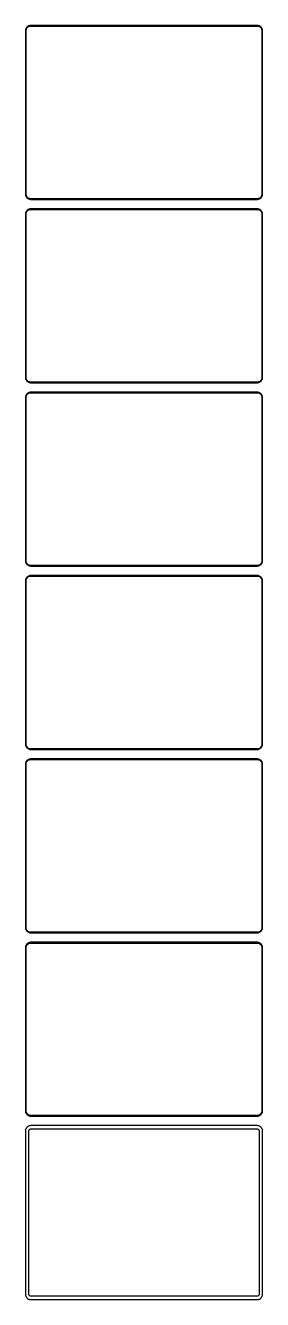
# Model space of a CAD drawing. Header units: metres. Extents: x -112 to 112, y 2528 to 5128.
# Drawn here: x -112 to 112, y 2528 to 3736 of the extents above; entities that cross this region are included whole.
import ezdxf

# ---------------------------------------------------------------- set-up
doc = ezdxf.new("R2010")
doc.units = ezdxf.units.M

msp = doc.modelspace()

# ---------------------------------------------------------------- linework, layer by layer
for p, q in [((-109.629, 3736.02), (-110.179, 3735.72)), ((-109.045, 3736.26), (-109.629, 3736.02)), ((-109.272, 3735.55), (-108.718, 3735.77)), ((-108.437, 3736.41), (-109.045, 3736.26)), ((-108.718, 3735.77), (-108.14, 3735.92)), ((-107.814, 3736.49), (-108.437, 3736.41)), ((-108.14, 3735.92), (-107.548, 3735.99)), ((107.814, 3736.49), (-107.814, 3736.49)), ((-107.548, 3735.99), (107.548, 3735.99)), ((107.548, 3735.99), (108.14, 3735.92)), ((108.437, 3736.41), (107.814, 3736.49)), ((108.14, 3735.92), (108.718, 3735.77)), ((109.045, 3736.26), (108.437, 3736.41)), ((108.718, 3735.77), (109.272, 3735.55)), ((109.629, 3736.02), (109.045, 3736.26)), ((110.179, 3735.72), (109.629, 3736.02)), ((-112.461, 3732.13), (-112.5, 3731.5)), ((-112.5, 3731.5), (-112.5, 3576.5)), ((-112.343, 3732.74), (-112.461, 3732.13)), ((-112.149, 3733.34), (-112.343, 3732.74)), ((-111.882, 3733.91), (-112.149, 3733.34)), ((-112, 3731.25), (-111.963, 3731.85)), ((-112, 3576.75), (-112, 3731.25)), ((-111.963, 3731.85), (-111.851, 3732.43)), ((-111.545, 3734.44), (-111.882, 3733.91)), ((-111.851, 3732.43), (-111.666, 3733)), ((-111.666, 3733), (-111.412, 3733.54)), ((-111.145, 3734.92), (-111.545, 3734.44)), ((-111.412, 3733.54), (-111.093, 3734.04)), ((-110.687, 3735.35), (-111.145, 3734.92)), ((-111.093, 3734.04), (-110.713, 3734.5)), ((-110.713, 3734.5), (-110.278, 3734.91)), ((-110.179, 3735.72), (-110.687, 3735.35)), ((-110.278, 3734.91), (-109.795, 3735.26)), ((-109.795, 3735.26), (-109.272, 3735.55)), ((109.272, 3735.55), (109.795, 3735.26)), ((109.795, 3735.26), (110.278, 3734.91)), ((110.687, 3735.35), (110.179, 3735.72)), ((110.278, 3734.91), (110.713, 3734.5)), ((111.145, 3734.92), (110.687, 3735.35)), ((110.713, 3734.5), (111.093, 3734.04)), ((111.093, 3734.04), (111.412, 3733.54)), ((111.545, 3734.44), (111.145, 3734.92)), ((111.412, 3733.54), (111.666, 3733)), ((111.882, 3733.91), (111.545, 3734.44)), ((111.666, 3733), (111.851, 3732.43)), ((111.851, 3732.43), (111.963, 3731.85)), ((112.149, 3733.34), (111.882, 3733.91)), ((111.963, 3731.85), (112, 3731.25)), ((112, 3731.25), (112, 3576.75)), ((112.343, 3732.74), (112.149, 3733.34)), ((112.461, 3732.13), (112.343, 3732.74)), ((112.5, 3731.5), (112.461, 3732.13)), ((112.5, 3576.5), (112.5, 3731.5)), ((-112.5, 3576.5), (-112.461, 3575.87)), ((-112.461, 3575.87), (-112.343, 3575.26)), ((-112.343, 3575.26), (-112.149, 3574.66)), ((-112.149, 3574.66), (-111.882, 3574.09)), ((-111.963, 3576.15), (-112, 3576.75)), ((-111.851, 3575.57), (-111.963, 3576.15)), ((-111.882, 3574.09), (-111.545, 3573.56)), ((-111.666, 3575), (-111.851, 3575.57)), ((-111.412, 3574.46), (-111.666, 3575)), ((-111.545, 3573.56), (-111.145, 3573.08)), ((-111.093, 3573.96), (-111.412, 3574.46)), ((-111.145, 3573.08), (-110.687, 3572.65)), ((-110.713, 3573.5), (-111.093, 3573.96)), ((-110.278, 3573.09), (-110.713, 3573.5)), ((-110.687, 3572.65), (-110.179, 3572.28)), ((-109.795, 3572.74), (-110.278, 3573.09)), ((-110.179, 3572.28), (-109.629, 3571.98)), ((-109.272, 3572.45), (-109.795, 3572.74)), ((-109.629, 3571.98), (-109.045, 3571.74)), ((-108.718, 3572.23), (-109.272, 3572.45)), ((-109.045, 3571.74), (-108.437, 3571.59)), ((-108.14, 3572.08), (-108.718, 3572.23)), ((-108.437, 3571.59), (-107.814, 3571.51)), ((-107.548, 3572.01), (-108.14, 3572.08)), ((-107.814, 3571.51), (107.814, 3571.51)), ((107.548, 3572.01), (-107.548, 3572.01)), ((108.14, 3572.08), (107.548, 3572.01)), ((107.814, 3571.51), (108.437, 3571.59)), ((108.718, 3572.23), (108.14, 3572.08)), ((108.437, 3571.59), (109.045, 3571.74)), ((109.272, 3572.45), (108.718, 3572.23)), ((109.045, 3571.74), (109.629, 3571.98)), ((109.795, 3572.74), (109.272, 3572.45)), ((109.629, 3571.98), (110.179, 3572.28)), ((110.278, 3573.09), (109.795, 3572.74)), ((110.179, 3572.28), (110.687, 3572.65)), ((110.713, 3573.5), (110.278, 3573.09)), ((110.687, 3572.65), (111.145, 3573.08)), ((111.093, 3573.96), (110.713, 3573.5)), ((111.412, 3574.46), (111.093, 3573.96)), ((111.145, 3573.08), (111.545, 3573.56)), ((111.666, 3575), (111.412, 3574.46)), ((111.545, 3573.56), (111.882, 3574.09)), ((111.851, 3575.57), (111.666, 3575)), ((111.963, 3576.15), (111.851, 3575.57)), ((111.882, 3574.09), (112.149, 3574.66)), ((112, 3576.75), (111.963, 3576.15)), ((112.149, 3574.66), (112.343, 3575.26)), ((112.343, 3575.26), (112.461, 3575.87)), ((112.461, 3575.87), (112.5, 3576.5)), ((-112.461, 3558.13), (-112.5, 3557.5)), ((-112.5, 3557.5), (-112.5, 3402.5)), ((-112.343, 3558.74), (-112.461, 3558.13)), ((-112.149, 3559.34), (-112.343, 3558.74)), ((-111.882, 3559.91), (-112.149, 3559.34)), ((-112, 3557.25), (-111.963, 3557.85)), ((-112, 3402.75), (-112, 3557.25)), ((-111.963, 3557.85), (-111.851, 3558.43)), ((-111.545, 3560.44), (-111.882, 3559.91)), ((-111.851, 3558.43), (-111.666, 3559)), ((-111.666, 3559), (-111.412, 3559.54)), ((-111.145, 3560.92), (-111.545, 3560.44)), ((-111.412, 3559.54), (-111.093, 3560.04)), ((-110.687, 3561.35), (-111.145, 3560.92)), ((-111.093, 3560.04), (-110.713, 3560.5)), ((-110.713, 3560.5), (-110.278, 3560.91)), ((-110.179, 3561.72), (-110.687, 3561.35)), ((-110.278, 3560.91), (-109.795, 3561.26)), ((-109.629, 3562.02), (-110.179, 3561.72)), ((-109.795, 3561.26), (-109.272, 3561.55)), ((-109.045, 3562.26), (-109.629, 3562.02)), ((-109.272, 3561.55), (-108.718, 3561.77)), ((-108.437, 3562.41), (-109.045, 3562.26)), ((-108.718, 3561.77), (-108.14, 3561.92)), ((-107.814, 3562.49), (-108.437, 3562.41)), ((-108.14, 3561.92), (-107.548, 3561.99)), ((107.814, 3562.49), (-107.814, 3562.49)), ((-107.548, 3561.99), (107.548, 3561.99)), ((107.548, 3561.99), (108.14, 3561.92)), ((108.437, 3562.41), (107.814, 3562.49)), ((108.14, 3561.92), (108.718, 3561.77)), ((109.045, 3562.26), (108.437, 3562.41)), ((108.718, 3561.77), (109.272, 3561.55)), ((109.629, 3562.02), (109.045, 3562.26)), ((109.272, 3561.55), (109.795, 3561.26)), ((110.179, 3561.72), (109.629, 3562.02)), ((109.795, 3561.26), (110.278, 3560.91)), ((110.687, 3561.35), (110.179, 3561.72)), ((110.278, 3560.91), (110.713, 3560.5)), ((111.145, 3560.92), (110.687, 3561.35)), ((110.713, 3560.5), (111.093, 3560.04)), ((111.093, 3560.04), (111.412, 3559.54)), ((111.545, 3560.44), (111.145, 3560.92)), ((111.412, 3559.54), (111.666, 3559)), ((111.882, 3559.91), (111.545, 3560.44)), ((111.666, 3559), (111.851, 3558.43)), ((111.851, 3558.43), (111.963, 3557.85)), ((112.149, 3559.34), (111.882, 3559.91)), ((111.963, 3557.85), (112, 3557.25)), ((112, 3557.25), (112, 3402.75)), ((112.343, 3558.74), (112.149, 3559.34)), ((112.461, 3558.13), (112.343, 3558.74)), ((112.5, 3557.5), (112.461, 3558.13)), ((112.5, 3402.5), (112.5, 3557.5)), ((-112.5, 3402.5), (-112.461, 3401.87)), ((-112.461, 3401.87), (-112.343, 3401.26)), ((-112.343, 3401.26), (-112.149, 3400.66)), ((-112.149, 3400.66), (-111.882, 3400.09)), ((-111.963, 3402.15), (-112, 3402.75)), ((-111.851, 3401.57), (-111.963, 3402.15)), ((-111.882, 3400.09), (-111.545, 3399.56)), ((-111.666, 3401), (-111.851, 3401.57)), ((-111.412, 3400.46), (-111.666, 3401)), ((-111.545, 3399.56), (-111.145, 3399.08)), ((-111.093, 3399.96), (-111.412, 3400.46)), ((-111.145, 3399.08), (-110.687, 3398.65)), ((-110.713, 3399.5), (-111.093, 3399.96)), ((-110.278, 3399.09), (-110.713, 3399.5)), ((-110.687, 3398.65), (-110.179, 3398.28)), ((-109.795, 3398.74), (-110.278, 3399.09)), ((-110.179, 3398.28), (-109.629, 3397.98)), ((-109.272, 3398.45), (-109.795, 3398.74)), ((-109.629, 3397.98), (-109.045, 3397.74)), ((-108.718, 3398.23), (-109.272, 3398.45)), ((-109.045, 3397.74), (-108.437, 3397.59)), ((-108.14, 3398.08), (-108.718, 3398.23)), ((-108.437, 3397.59), (-107.814, 3397.51)), ((-107.548, 3398.01), (-108.14, 3398.08)), ((-107.814, 3397.51), (107.814, 3397.51)), ((107.548, 3398.01), (-107.548, 3398.01)), ((108.14, 3398.08), (107.548, 3398.01)), ((107.814, 3397.51), (108.437, 3397.59)), ((108.718, 3398.23), (108.14, 3398.08)), ((108.437, 3397.59), (109.045, 3397.74)), ((109.272, 3398.45), (108.718, 3398.23)), ((109.045, 3397.74), (109.629, 3397.98)), ((109.795, 3398.74), (109.272, 3398.45)), ((109.629, 3397.98), (110.179, 3398.28)), ((110.278, 3399.09), (109.795, 3398.74)), ((110.179, 3398.28), (110.687, 3398.65)), ((110.713, 3399.5), (110.278, 3399.09)), ((110.687, 3398.65), (111.145, 3399.08)), ((111.093, 3399.96), (110.713, 3399.5)), ((111.412, 3400.46), (111.093, 3399.96)), ((111.145, 3399.08), (111.545, 3399.56)), ((111.666, 3401), (111.412, 3400.46)), ((111.545, 3399.56), (111.882, 3400.09)), ((111.851, 3401.57), (111.666, 3401)), ((111.963, 3402.15), (111.851, 3401.57)), ((111.882, 3400.09), (112.149, 3400.66)), ((112, 3402.75), (111.963, 3402.15)), ((112.149, 3400.66), (112.343, 3401.26)), ((112.343, 3401.26), (112.461, 3401.87)), ((112.461, 3401.87), (112.5, 3402.5)), ((-112.149, 3385.34), (-112.343, 3384.74)), ((-111.882, 3385.91), (-112.149, 3385.34)), ((-111.545, 3386.44), (-111.882, 3385.91)), ((-111.666, 3385), (-111.412, 3385.54)), ((-111.145, 3386.92), (-111.545, 3386.44)), ((-111.412, 3385.54), (-111.093, 3386.04)), ((-110.687, 3387.35), (-111.145, 3386.92)), ((-111.093, 3386.04), (-110.713, 3386.5)), ((-110.713, 3386.5), (-110.278, 3386.91)), ((-110.179, 3387.72), (-110.687, 3387.35)), ((-110.278, 3386.91), (-109.795, 3387.26)), ((-109.629, 3388.02), (-110.179, 3387.72)), ((-109.795, 3387.26), (-109.272, 3387.55)), ((-109.045, 3388.26), (-109.629, 3388.02)), ((-109.272, 3387.55), (-108.718, 3387.77)), ((-108.437, 3388.41), (-109.045, 3388.26)), ((-108.718, 3387.77), (-108.14, 3387.92)), ((-107.814, 3388.49), (-108.437, 3388.41)), ((-108.14, 3387.92), (-107.548, 3387.99)), ((107.814, 3388.49), (-107.814, 3388.49)), ((-107.548, 3387.99), (107.548, 3387.99)), ((107.548, 3387.99), (108.14, 3387.92)), ((108.437, 3388.41), (107.814, 3388.49)), ((108.14, 3387.92), (108.718, 3387.77)), ((109.045, 3388.26), (108.437, 3388.41)), ((108.718, 3387.77), (109.272, 3387.55)), ((109.629, 3388.02), (109.045, 3388.26)), ((109.272, 3387.55), (109.795, 3387.26)), ((110.179, 3387.72), (109.629, 3388.02)), ((109.795, 3387.26), (110.278, 3386.91)), ((110.687, 3387.35), (110.179, 3387.72)), ((110.278, 3386.91), (110.713, 3386.5)), ((111.145, 3386.92), (110.687, 3387.35)), ((110.713, 3386.5), (111.093, 3386.04)), ((111.093, 3386.04), (111.412, 3385.54)), ((111.545, 3386.44), (111.145, 3386.92)), ((111.412, 3385.54), (111.666, 3385)), ((111.882, 3385.91), (111.545, 3386.44)), ((112.149, 3385.34), (111.882, 3385.91)), ((112.343, 3384.74), (112.149, 3385.34)), ((-112.461, 3384.13), (-112.5, 3383.5)), ((-112.5, 3383.5), (-112.5, 3228.5)), ((-112.343, 3384.74), (-112.461, 3384.13)), ((-112, 3383.25), (-111.963, 3383.85)), ((-112, 3228.75), (-112, 3383.25)), ((-111.963, 3383.85), (-111.851, 3384.43)), ((-111.851, 3384.43), (-111.666, 3385)), ((111.666, 3385), (111.851, 3384.43)), ((111.851, 3384.43), (111.963, 3383.85)), ((111.963, 3383.85), (112, 3383.25)), ((112, 3383.25), (112, 3228.75)), ((112.461, 3384.13), (112.343, 3384.74)), ((112.5, 3383.5), (112.461, 3384.13)), ((112.5, 3228.5), (112.5, 3383.5)), ((-112.5, 3228.5), (-112.461, 3227.87)), ((-111.963, 3228.15), (-112, 3228.75)), ((-111.851, 3227.57), (-111.963, 3228.15)), ((111.963, 3228.15), (111.851, 3227.57)), ((112, 3228.75), (111.963, 3228.15)), ((112.461, 3227.87), (112.5, 3228.5)), ((-112.461, 3227.87), (-112.343, 3227.26)), ((-112.343, 3227.26), (-112.149, 3226.66)), ((-112.149, 3226.66), (-111.882, 3226.09)), ((-111.882, 3226.09), (-111.545, 3225.56)), ((-111.666, 3227), (-111.851, 3227.57)), ((-111.412, 3226.46), (-111.666, 3227)), ((-111.545, 3225.56), (-111.145, 3225.08)), ((-111.093, 3225.96), (-111.412, 3226.46)), ((-111.145, 3225.08), (-110.687, 3224.65)), ((-110.713, 3225.5), (-111.093, 3225.96)), ((-110.278, 3225.09), (-110.713, 3225.5)), ((-110.687, 3224.65), (-110.179, 3224.28)), ((-109.795, 3224.74), (-110.278, 3225.09)), ((-110.179, 3224.28), (-109.629, 3223.98)), ((-109.272, 3224.45), (-109.795, 3224.74)), ((-109.629, 3223.98), (-109.045, 3223.74)), ((-108.718, 3224.23), (-109.272, 3224.45)), ((-109.045, 3223.74), (-108.437, 3223.59)), ((-108.14, 3224.08), (-108.718, 3224.23)), ((-108.437, 3223.59), (-107.814, 3223.51)), ((-107.548, 3224.01), (-108.14, 3224.08)), ((-107.814, 3223.51), (107.814, 3223.51)), ((107.548, 3224.01), (-107.548, 3224.01)), ((108.14, 3224.08), (107.548, 3224.01)), ((107.814, 3223.51), (108.437, 3223.59)), ((108.718, 3224.23), (108.14, 3224.08)), ((108.437, 3223.59), (109.045, 3223.74)), ((109.272, 3224.45), (108.718, 3224.23)), ((109.045, 3223.74), (109.629, 3223.98)), ((109.795, 3224.74), (109.272, 3224.45)), ((109.629, 3223.98), (110.179, 3224.28)), ((110.278, 3225.09), (109.795, 3224.74)), ((110.179, 3224.28), (110.687, 3224.65)), ((110.713, 3225.5), (110.278, 3225.09)), ((110.687, 3224.65), (111.145, 3225.08)), ((111.093, 3225.96), (110.713, 3225.5)), ((111.412, 3226.46), (111.093, 3225.96)), ((111.145, 3225.08), (111.545, 3225.56)), ((111.666, 3227), (111.412, 3226.46)), ((111.545, 3225.56), (111.882, 3226.09)), ((111.851, 3227.57), (111.666, 3227)), ((111.882, 3226.09), (112.149, 3226.66)), ((112.149, 3226.66), (112.343, 3227.26)), ((112.343, 3227.26), (112.461, 3227.87)), ((-112.461, 3210.13), (-112.5, 3209.5)), ((-112.5, 3209.5), (-112.5, 3054.5)), ((-112.343, 3210.74), (-112.461, 3210.13)), ((-112.149, 3211.34), (-112.343, 3210.74)), ((-111.882, 3211.91), (-112.149, 3211.34)), ((-112, 3209.25), (-111.963, 3209.85)), ((-112, 3054.75), (-112, 3209.25)), ((-111.963, 3209.85), (-111.851, 3210.43)), ((-111.545, 3212.44), (-111.882, 3211.91)), ((-111.851, 3210.43), (-111.666, 3211)), ((-111.666, 3211), (-111.412, 3211.54)), ((-111.145, 3212.92), (-111.545, 3212.44)), ((-111.412, 3211.54), (-111.093, 3212.04)), ((-110.687, 3213.35), (-111.145, 3212.92)), ((-111.093, 3212.04), (-110.713, 3212.5)), ((-110.713, 3212.5), (-110.278, 3212.91)), ((-110.179, 3213.72), (-110.687, 3213.35)), ((-110.278, 3212.91), (-109.795, 3213.26)), ((-109.629, 3214.02), (-110.179, 3213.72)), ((-109.795, 3213.26), (-109.272, 3213.55)), ((-109.045, 3214.26), (-109.629, 3214.02)), ((-109.272, 3213.55), (-108.718, 3213.77)), ((-108.437, 3214.41), (-109.045, 3214.26)), ((-108.718, 3213.77), (-108.14, 3213.92)), ((-107.814, 3214.49), (-108.437, 3214.41)), ((-108.14, 3213.92), (-107.548, 3213.99)), ((107.814, 3214.49), (-107.814, 3214.49)), ((-107.548, 3213.99), (107.548, 3213.99)), ((107.548, 3213.99), (108.14, 3213.92)), ((108.437, 3214.41), (107.814, 3214.49)), ((108.14, 3213.92), (108.718, 3213.77)), ((109.045, 3214.26), (108.437, 3214.41)), ((108.718, 3213.77), (109.272, 3213.55)), ((109.629, 3214.02), (109.045, 3214.26)), ((109.272, 3213.55), (109.795, 3213.26)), ((110.179, 3213.72), (109.629, 3214.02)), ((109.795, 3213.26), (110.278, 3212.91)), ((110.687, 3213.35), (110.179, 3213.72)), ((110.278, 3212.91), (110.713, 3212.5)), ((111.145, 3212.92), (110.687, 3213.35)), ((110.713, 3212.5), (111.093, 3212.04)), ((111.093, 3212.04), (111.412, 3211.54)), ((111.545, 3212.44), (111.145, 3212.92)), ((111.412, 3211.54), (111.666, 3211)), ((111.882, 3211.91), (111.545, 3212.44)), ((111.666, 3211), (111.851, 3210.43)), ((111.851, 3210.43), (111.963, 3209.85)), ((112.149, 3211.34), (111.882, 3211.91)), ((111.963, 3209.85), (112, 3209.25)), ((112, 3209.25), (112, 3054.75)), ((112.343, 3210.74), (112.149, 3211.34)), ((112.461, 3210.13), (112.343, 3210.74)), ((112.5, 3209.5), (112.461, 3210.13)), ((112.5, 3054.5), (112.5, 3209.5)), ((-112.5, 3054.5), (-112.461, 3053.87)), ((-112.461, 3053.87), (-112.343, 3053.26)), ((-112.343, 3053.26), (-112.149, 3052.66)), ((-112.149, 3052.66), (-111.882, 3052.09)), ((-111.963, 3054.15), (-112, 3054.75)), ((-111.851, 3053.57), (-111.963, 3054.15)), ((-111.882, 3052.09), (-111.545, 3051.56)), ((-111.666, 3053), (-111.851, 3053.57)), ((-111.412, 3052.46), (-111.666, 3053)), ((-111.545, 3051.56), (-111.145, 3051.08)), ((-111.093, 3051.96), (-111.412, 3052.46)), ((-111.145, 3051.08), (-110.687, 3050.65)), ((-110.713, 3051.5), (-111.093, 3051.96)), ((-110.278, 3051.09), (-110.713, 3051.5)), ((-110.687, 3050.65), (-110.179, 3050.28)), ((-109.795, 3050.74), (-110.278, 3051.09)), ((-110.179, 3050.28), (-109.629, 3049.98)), ((-109.272, 3050.45), (-109.795, 3050.74)), ((-109.629, 3049.98), (-109.045, 3049.74)), ((-108.718, 3050.23), (-109.272, 3050.45)), ((-109.045, 3049.74), (-108.437, 3049.59)), ((-108.14, 3050.08), (-108.718, 3050.23)), ((-108.437, 3049.59), (-107.814, 3049.51)), ((-107.548, 3050.01), (-108.14, 3050.08)), ((-107.814, 3049.51), (107.814, 3049.51)), ((107.548, 3050.01), (-107.548, 3050.01)), ((108.14, 3050.08), (107.548, 3050.01)), ((107.814, 3049.51), (108.437, 3049.59)), ((108.718, 3050.23), (108.14, 3050.08)), ((108.437, 3049.59), (109.045, 3049.74)), ((109.272, 3050.45), (108.718, 3050.23)), ((109.045, 3049.74), (109.629, 3049.98)), ((109.795, 3050.74), (109.272, 3050.45)), ((109.629, 3049.98), (110.179, 3050.28)), ((110.278, 3051.09), (109.795, 3050.74)), ((110.179, 3050.28), (110.687, 3050.65)), ((110.713, 3051.5), (110.278, 3051.09)), ((110.687, 3050.65), (111.145, 3051.08)), ((111.093, 3051.96), (110.713, 3051.5)), ((111.412, 3052.46), (111.093, 3051.96)), ((111.145, 3051.08), (111.545, 3051.56)), ((111.666, 3053), (111.412, 3052.46)), ((111.545, 3051.56), (111.882, 3052.09)), ((111.851, 3053.57), (111.666, 3053)), ((111.963, 3054.15), (111.851, 3053.57)), ((111.882, 3052.09), (112.149, 3052.66)), ((112, 3054.75), (111.963, 3054.15)), ((112.149, 3052.66), (112.343, 3053.26)), ((112.343, 3053.26), (112.461, 3053.87)), ((112.461, 3053.87), (112.5, 3054.5)), ((-112.461, 3036.13), (-112.5, 3035.5)), ((-112.5, 3035.5), (-112.5, 2880.5)), ((-112.343, 3036.74), (-112.461, 3036.13)), ((-112.149, 3037.34), (-112.343, 3036.74)), ((-111.882, 3037.91), (-112.149, 3037.34)), ((-112, 3035.25), (-111.963, 3035.85)), ((-112, 2880.75), (-112, 3035.25)), ((-111.963, 3035.85), (-111.851, 3036.43)), ((-111.545, 3038.44), (-111.882, 3037.91)), ((-111.851, 3036.43), (-111.666, 3037)), ((-111.666, 3037), (-111.412, 3037.54)), ((-111.145, 3038.92), (-111.545, 3038.44)), ((-111.412, 3037.54), (-111.093, 3038.04)), ((-110.687, 3039.35), (-111.145, 3038.92)), ((-111.093, 3038.04), (-110.713, 3038.5)), ((-110.713, 3038.5), (-110.278, 3038.91)), ((-110.179, 3039.72), (-110.687, 3039.35)), ((-110.278, 3038.91), (-109.795, 3039.26)), ((-109.629, 3040.02), (-110.179, 3039.72)), ((-109.795, 3039.26), (-109.272, 3039.55)), ((-109.045, 3040.26), (-109.629, 3040.02)), ((-109.272, 3039.55), (-108.718, 3039.77)), ((-108.437, 3040.41), (-109.045, 3040.26)), ((-108.718, 3039.77), (-108.14, 3039.92)), ((-107.814, 3040.49), (-108.437, 3040.41)), ((-108.14, 3039.92), (-107.548, 3039.99)), ((107.814, 3040.49), (-107.814, 3040.49)), ((-107.548, 3039.99), (107.548, 3039.99)), ((107.548, 3039.99), (108.14, 3039.92)), ((108.437, 3040.41), (107.814, 3040.49)), ((108.14, 3039.92), (108.718, 3039.77)), ((109.045, 3040.26), (108.437, 3040.41)), ((108.718, 3039.77), (109.272, 3039.55)), ((109.629, 3040.02), (109.045, 3040.26)), ((109.272, 3039.55), (109.795, 3039.26)), ((110.179, 3039.72), (109.629, 3040.02)), ((109.795, 3039.26), (110.278, 3038.91)), ((110.687, 3039.35), (110.179, 3039.72)), ((110.278, 3038.91), (110.713, 3038.5)), ((111.145, 3038.92), (110.687, 3039.35)), ((110.713, 3038.5), (111.093, 3038.04)), ((111.093, 3038.04), (111.412, 3037.54)), ((111.545, 3038.44), (111.145, 3038.92)), ((111.412, 3037.54), (111.666, 3037)), ((111.882, 3037.91), (111.545, 3038.44)), ((111.666, 3037), (111.851, 3036.43)), ((111.851, 3036.43), (111.963, 3035.85)), ((112.149, 3037.34), (111.882, 3037.91)), ((111.963, 3035.85), (112, 3035.25)), ((112, 3035.25), (112, 2880.75)), ((112.343, 3036.74), (112.149, 3037.34)), ((112.461, 3036.13), (112.343, 3036.74)), ((112.5, 3035.5), (112.461, 3036.13)), ((112.5, 2880.5), (112.5, 3035.5)), ((-112.5, 2880.5), (-112.461, 2879.87)), ((-112.461, 2879.87), (-112.343, 2879.26)), ((-112.343, 2879.26), (-112.149, 2878.66)), ((-112.149, 2878.66), (-111.882, 2878.09)), ((-111.963, 2880.15), (-112, 2880.75)), ((-111.851, 2879.57), (-111.963, 2880.15)), ((-111.882, 2878.09), (-111.545, 2877.56)), ((-111.666, 2879), (-111.851, 2879.57)), ((-111.412, 2878.46), (-111.666, 2879)), ((-111.545, 2877.56), (-111.145, 2877.08)), ((-111.093, 2877.96), (-111.412, 2878.46)), ((-110.713, 2877.5), (-111.093, 2877.96)), ((-110.278, 2877.09), (-110.713, 2877.5)), ((110.713, 2877.5), (110.278, 2877.09)), ((111.093, 2877.96), (110.713, 2877.5)), ((111.412, 2878.46), (111.093, 2877.96)), ((111.145, 2877.08), (111.545, 2877.56)), ((111.666, 2879), (111.412, 2878.46)), ((111.545, 2877.56), (111.882, 2878.09)), ((111.851, 2879.57), (111.666, 2879)), ((111.963, 2880.15), (111.851, 2879.57)), ((111.882, 2878.09), (112.149, 2878.66)), ((112, 2880.75), (111.963, 2880.15)), ((112.149, 2878.66), (112.343, 2879.26)), ((112.343, 2879.26), (112.461, 2879.87)), ((112.461, 2879.87), (112.5, 2880.5)), ((-111.145, 2877.08), (-110.687, 2876.65)), ((-110.687, 2865.35), (-111.145, 2864.92)), ((-110.687, 2876.65), (-110.179, 2876.28)), ((-110.179, 2865.72), (-110.687, 2865.35)), ((-109.795, 2876.74), (-110.278, 2877.09)), ((-110.179, 2876.28), (-109.629, 2875.98)), ((-109.629, 2866.02), (-110.179, 2865.72)), ((-109.272, 2876.45), (-109.795, 2876.74)), ((-109.703, 2865.12), (-109.199, 2865.39)), ((-109.629, 2875.98), (-109.045, 2875.74)), ((-109.045, 2866.26), (-109.629, 2866.02)), ((-108.718, 2876.23), (-109.272, 2876.45)), ((-109.199, 2865.39), (-108.665, 2865.6)), ((-109.045, 2875.74), (-108.437, 2875.59)), ((-108.437, 2866.41), (-109.045, 2866.26)), ((-108.14, 2876.08), (-108.718, 2876.23)), ((-108.665, 2865.6), (-108.108, 2865.75)), ((-108.437, 2875.59), (-107.814, 2875.51)), ((-107.814, 2866.49), (-108.437, 2866.41)), ((-107.548, 2876.01), (-108.14, 2876.08)), ((-108.108, 2865.75), (-107.537, 2865.82)), ((-107.814, 2875.51), (107.814, 2875.51)), ((107.814, 2866.49), (-107.814, 2866.49)), ((107.548, 2876.01), (-107.548, 2876.01)), ((-107.537, 2865.82), (107.537, 2865.82)), ((107.537, 2865.82), (108.108, 2865.75)), ((108.14, 2876.08), (107.548, 2876.01)), ((107.814, 2875.51), (108.437, 2875.59)), ((108.437, 2866.41), (107.814, 2866.49)), ((108.108, 2865.75), (108.665, 2865.6)), ((108.718, 2876.23), (108.14, 2876.08)), ((108.437, 2875.59), (109.045, 2875.74)), ((109.045, 2866.26), (108.437, 2866.41)), ((108.665, 2865.6), (109.199, 2865.39)), ((109.272, 2876.45), (108.718, 2876.23)), ((109.045, 2875.74), (109.629, 2875.98)), ((109.629, 2866.02), (109.045, 2866.26)), ((109.199, 2865.39), (109.703, 2865.12)), ((109.795, 2876.74), (109.272, 2876.45)), ((109.629, 2875.98), (110.179, 2876.28)), ((110.179, 2865.72), (109.629, 2866.02)), ((110.278, 2877.09), (109.795, 2876.74)), ((110.179, 2876.28), (110.687, 2876.65)), ((110.687, 2865.35), (110.179, 2865.72)), ((110.687, 2876.65), (111.145, 2877.08)), ((111.145, 2864.92), (110.687, 2865.35)), ((-112.461, 2862.13), (-112.5, 2861.5)), ((-112.5, 2861.5), (-112.5, 2706.5)), ((-112.343, 2862.74), (-112.461, 2862.13)), ((-112.149, 2863.34), (-112.343, 2862.74)), ((-111.882, 2863.91), (-112.149, 2863.34)), ((-111.545, 2864.44), (-111.882, 2863.91)), ((-111.828, 2861.25), (-111.792, 2861.82)), ((-111.828, 2706.75), (-111.828, 2861.25)), ((-111.792, 2861.82), (-111.685, 2862.39)), ((-111.685, 2862.39), (-111.507, 2862.94)), ((-111.145, 2864.92), (-111.545, 2864.44)), ((-111.507, 2862.94), (-111.262, 2863.46)), ((-111.262, 2863.46), (-110.954, 2863.94)), ((-110.954, 2863.94), (-110.588, 2864.38)), ((-110.588, 2864.38), (-110.168, 2864.78)), ((-110.168, 2864.78), (-109.703, 2865.12)), ((109.703, 2865.12), (110.168, 2864.78)), ((110.168, 2864.78), (110.588, 2864.38)), ((110.588, 2864.38), (110.954, 2863.94)), ((110.954, 2863.94), (111.262, 2863.46)), ((111.545, 2864.44), (111.145, 2864.92)), ((111.262, 2863.46), (111.507, 2862.94)), ((111.507, 2862.94), (111.685, 2862.39)), ((111.882, 2863.91), (111.545, 2864.44)), ((111.685, 2862.39), (111.792, 2861.82)), ((111.792, 2861.82), (111.828, 2861.25)), ((111.828, 2861.25), (111.828, 2706.75)), ((112.149, 2863.34), (111.882, 2863.91)), ((112.343, 2862.74), (112.149, 2863.34)), ((112.461, 2862.13), (112.343, 2862.74)), ((112.5, 2861.5), (112.461, 2862.13)), ((112.5, 2706.5), (112.5, 2861.5)), ((-112.5, 2706.5), (-112.461, 2705.87)), ((-112.461, 2705.87), (-112.343, 2705.26)), ((-112.343, 2705.26), (-112.149, 2704.66)), ((-112.149, 2704.66), (-111.882, 2704.09)), ((-111.882, 2704.09), (-111.545, 2703.56)), ((-111.792, 2706.18), (-111.828, 2706.75)), ((-111.685, 2705.61), (-111.792, 2706.18)), ((-111.507, 2705.06), (-111.685, 2705.61)), ((-111.545, 2703.56), (-111.145, 2703.08)), ((-111.262, 2704.54), (-111.507, 2705.06)), ((-110.954, 2704.06), (-111.262, 2704.54)), ((-111.145, 2703.08), (-110.687, 2702.65)), ((-110.588, 2703.62), (-110.954, 2704.06)), ((-110.687, 2702.65), (-110.179, 2702.28)), ((-110.168, 2703.22), (-110.588, 2703.62)), ((-110.179, 2702.28), (-109.629, 2701.98)), ((-109.703, 2702.88), (-110.168, 2703.22)), ((-109.199, 2702.61), (-109.703, 2702.88)), ((-109.629, 2701.98), (-109.045, 2701.74)), ((-108.665, 2702.4), (-109.199, 2702.61)), ((-109.045, 2701.74), (-108.437, 2701.59)), ((-108.108, 2702.25), (-108.665, 2702.4)), ((-108.437, 2701.59), (-107.814, 2701.51)), ((-107.537, 2702.18), (-108.108, 2702.25)), ((-107.814, 2701.51), (107.814, 2701.51)), ((107.537, 2702.18), (-107.537, 2702.18)), ((108.108, 2702.25), (107.537, 2702.18)), ((107.814, 2701.51), (108.437, 2701.59)), ((108.665, 2702.4), (108.108, 2702.25)), ((108.437, 2701.59), (109.045, 2701.74)), ((109.199, 2702.61), (108.665, 2702.4)), ((109.045, 2701.74), (109.629, 2701.98)), ((109.703, 2702.88), (109.199, 2702.61)), ((109.629, 2701.98), (110.179, 2702.28)), ((110.168, 2703.22), (109.703, 2702.88)), ((110.588, 2703.62), (110.168, 2703.22)), ((110.179, 2702.28), (110.687, 2702.65)), ((110.954, 2704.06), (110.588, 2703.62)), ((110.687, 2702.65), (111.145, 2703.08)), ((111.262, 2704.54), (110.954, 2704.06)), ((111.145, 2703.08), (111.545, 2703.56)), ((111.507, 2705.06), (111.262, 2704.54)), ((111.685, 2705.61), (111.507, 2705.06)), ((111.545, 2703.56), (111.882, 2704.09)), ((111.792, 2706.18), (111.685, 2705.61)), ((111.828, 2706.75), (111.792, 2706.18)), ((111.882, 2704.09), (112.149, 2704.66)), ((112.149, 2704.66), (112.343, 2705.26)), ((112.343, 2705.26), (112.461, 2705.87)), ((112.461, 2705.87), (112.5, 2706.5)), ((-112.461, 2688.13), (-112.5, 2687.5)), ((-112.5, 2687.5), (-112.5, 2532.5)), ((-112.343, 2688.74), (-112.461, 2688.13)), ((-112.149, 2689.34), (-112.343, 2688.74)), ((-111.882, 2689.91), (-112.149, 2689.34)), ((-111.545, 2690.44), (-111.882, 2689.91)), ((-111.145, 2690.92), (-111.545, 2690.44)), ((-110.687, 2691.35), (-111.145, 2690.92)), ((-110.179, 2691.72), (-110.687, 2691.35)), ((-109.629, 2692.02), (-110.179, 2691.72)), ((-109.045, 2692.26), (-109.629, 2692.02)), ((-109.36, 2687.25), (-109.343, 2687.51)), ((-109.36, 2532.75), (-109.36, 2687.25)), ((-109.343, 2687.51), (-109.293, 2687.77)), ((-109.293, 2687.77), (-109.211, 2688.03)), ((-109.211, 2688.03), (-109.099, 2688.27)), ((-109.099, 2688.27), (-108.957, 2688.49)), ((-108.437, 2692.41), (-109.045, 2692.26)), ((-108.957, 2688.49), (-108.788, 2688.69)), ((-108.788, 2688.69), (-108.595, 2688.88)), ((-108.595, 2688.88), (-108.38, 2689.03)), ((-107.814, 2692.49), (-108.437, 2692.41)), ((-108.38, 2689.03), (-108.148, 2689.16)), ((-108.148, 2689.16), (-107.902, 2689.26)), ((-107.902, 2689.26), (-107.645, 2689.32)), ((107.814, 2692.49), (-107.814, 2692.49)), ((-107.645, 2689.32), (-107.382, 2689.36)), ((-107.382, 2689.36), (107.382, 2689.36)), ((107.382, 2689.36), (107.645, 2689.32)), ((107.645, 2689.32), (107.902, 2689.26)), ((108.437, 2692.41), (107.814, 2692.49)), ((107.902, 2689.26), (108.148, 2689.16)), ((108.148, 2689.16), (108.38, 2689.03)), ((108.38, 2689.03), (108.595, 2688.88)), ((109.045, 2692.26), (108.437, 2692.41)), ((108.595, 2688.88), (108.788, 2688.69)), ((108.788, 2688.69), (108.957, 2688.49)), ((108.957, 2688.49), (109.099, 2688.27)), ((109.629, 2692.02), (109.045, 2692.26)), ((109.099, 2688.27), (109.211, 2688.03)), ((109.211, 2688.03), (109.293, 2687.77)), ((109.293, 2687.77), (109.343, 2687.51)), ((109.343, 2687.51), (109.36, 2687.25)), ((109.36, 2687.25), (109.36, 2532.75)), ((110.179, 2691.72), (109.629, 2692.02)), ((110.687, 2691.35), (110.179, 2691.72)), ((111.145, 2690.92), (110.687, 2691.35)), ((111.545, 2690.44), (111.145, 2690.92)), ((111.882, 2689.91), (111.545, 2690.44)), ((112.149, 2689.34), (111.882, 2689.91)), ((112.343, 2688.74), (112.149, 2689.34)), ((112.461, 2688.13), (112.343, 2688.74)), ((112.5, 2687.5), (112.461, 2688.13)), ((112.5, 2532.5), (112.5, 2687.5)), ((-112.5, 2532.5), (-112.461, 2531.87)), ((-112.461, 2531.87), (-112.343, 2531.26)), ((-112.343, 2531.26), (-112.149, 2530.66)), ((-112.149, 2530.66), (-111.882, 2530.09)), ((-111.882, 2530.09), (-111.545, 2529.56)), ((-111.545, 2529.56), (-111.145, 2529.08)), ((-111.145, 2529.08), (-110.687, 2528.65)), ((-110.687, 2528.65), (-110.179, 2528.28)), ((-110.179, 2528.28), (-109.629, 2527.98)), ((-109.629, 2527.98), (-109.045, 2527.74)), ((-109.343, 2532.49), (-109.36, 2532.75)), ((-109.293, 2532.23), (-109.343, 2532.49)), ((-109.211, 2531.97), (-109.293, 2532.23)), ((-109.099, 2531.73), (-109.211, 2531.97)), ((-108.957, 2531.51), (-109.099, 2531.73)), ((-109.045, 2527.74), (-108.437, 2527.59)), ((-108.788, 2531.31), (-108.957, 2531.51)), ((-108.595, 2531.12), (-108.788, 2531.31)), ((-108.38, 2530.97), (-108.595, 2531.12)), ((-108.437, 2527.59), (-107.814, 2527.51)), ((-108.148, 2530.84), (-108.38, 2530.97)), ((-107.902, 2530.74), (-108.148, 2530.84)), ((-107.645, 2530.68), (-107.902, 2530.74)), ((-107.814, 2527.51), (107.814, 2527.51)), ((-107.382, 2530.64), (-107.645, 2530.68)), ((107.382, 2530.64), (-107.382, 2530.64)), ((107.645, 2530.68), (107.382, 2530.64)), ((107.902, 2530.74), (107.645, 2530.68)), ((107.814, 2527.51), (108.437, 2527.59)), ((108.148, 2530.84), (107.902, 2530.74)), ((108.38, 2530.97), (108.148, 2530.84)), ((108.595, 2531.12), (108.38, 2530.97)), ((108.437, 2527.59), (109.045, 2527.74)), ((108.788, 2531.31), (108.595, 2531.12)), ((108.957, 2531.51), (108.788, 2531.31)), ((109.099, 2531.73), (108.957, 2531.51)), ((109.045, 2527.74), (109.629, 2527.98)), ((109.211, 2531.97), (109.099, 2531.73)), ((109.293, 2532.23), (109.211, 2531.97)), ((109.343, 2532.49), (109.293, 2532.23)), ((109.36, 2532.75), (109.343, 2532.49)), ((109.629, 2527.98), (110.179, 2528.28)), ((110.179, 2528.28), (110.687, 2528.65)), ((110.687, 2528.65), (111.145, 2529.08)), ((111.145, 2529.08), (111.545, 2529.56)), ((111.545, 2529.56), (111.882, 2530.09)), ((111.882, 2530.09), (112.149, 2530.66)), ((112.149, 2530.66), (112.343, 2531.26)), ((112.343, 2531.26), (112.461, 2531.87)), ((112.461, 2531.87), (112.5, 2532.5))]:
    msp.add_line(p, q)

doc.saveas('drawing.dxf')
